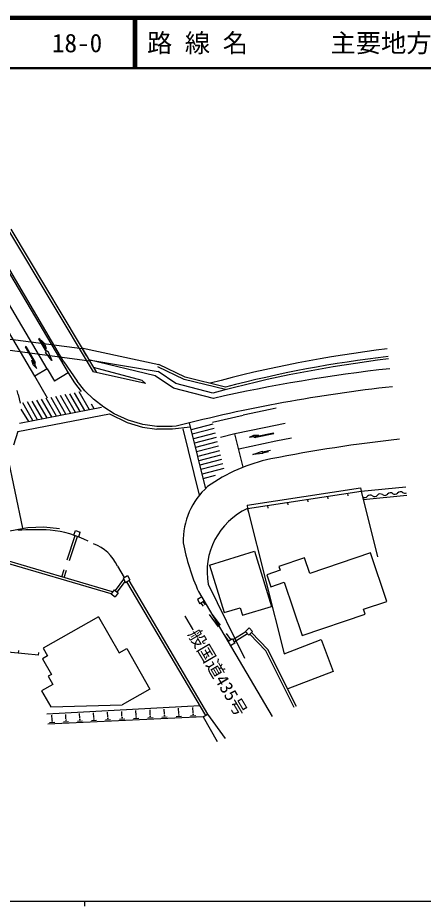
# Model space of a CAD drawing. Units: millimetres, scale not verified. Extents: x 40000 to 680000, y 20000 to 380000.
# Drawn here: x 154765 to 235096, y 204000 to 380000 of the extents above; entities that cross this region are included whole.
import ezdxf
from ezdxf.enums import TextEntityAlignment as Align

# ---------------------------------------------------------------- set-up
doc = ezdxf.new("R2010")
doc.units = ezdxf.units.MM
doc.header["$LTSCALE"] = 1000
for name, color, linetype, lineweight in [('M-BGD', 7, 'Continuous', 25), ('M-TTL', 2, 'Continuous', 140), ('M-TTL-BAND', 7, 'Continuous', 25), ('M-TTL-LINE', 7, 'Continuous', 50)]:
    doc.layers.add(name, color=color, linetype=linetype, lineweight=lineweight)
doc.layers.add('M-TTL-TXT', color=7, linetype='Continuous')
doc.styles.add('ＭＳ ゴシック', font='')
doc.styles.get('ＭＳ ゴシック').set_extended_font_data('MS Gothic')

msp = doc.modelspace()

# ---------------------------------------------------------------- linework, layer by layer
at = {"layer": 'M-BGD'}
for p, q in [((153359, 338107), (170367, 309711)), ((152928, 337853), (169693, 309862)), ((149331, 335732), (164739, 309636)), ((163892, 311875), (149698, 335949)), ((158128, 308983), (144179, 332695)), ((160595, 310443), (146601, 334123)), ((143364, 317671), (167533, 314453)), ((169003, 311987), (144805, 315209)), ((159020, 316456), (158891, 316379)), ((158891, 316379), (160412, 313800)), ((159020, 316456), (159705, 315295)), ((160146, 315381), (159424, 316114)), ((159893, 315319), (159424, 316114)), ((159705, 315295), (159893, 315319)), ((159781, 315166), (159969, 315190)), ((160541, 313876), (159781, 315166)), ((160438, 314395), (159969, 315190)), ((160438, 314395), (160146, 315381)), ((156373, 314895), (156246, 314822)), ((156246, 314822), (158085, 311646)), ((156373, 314895), (158212, 311719)), ((160412, 313800), (160262, 313711)), ((161491, 312118), (160262, 313711)), ((160692, 313965), (160541, 313876)), ((160692, 313965), (161491, 312118)), ((168327, 313120), (167375, 314718)), ((167419, 314617), (182711, 311294)), ((157848, 311226), (157569, 312195)), ((157998, 311454), (157569, 312195)), ((163892, 311875), (166517, 307999)), ((182018, 309073), (168839, 312262)), ((168839, 312262), (182582, 309899)), ((158550, 310502), (157848, 311226)), ((158550, 310502), (158121, 311243)), ((160595, 310443), (158128, 308984)), ((160595, 310443), (162012, 308020)), ((180090, 307520), (169693, 309862)), ((179416, 308138), (169764, 310718)), ((187762, 308320), (182495, 310843)), ((186059, 307525), (182582, 309899)), ((187931, 308793), (182711, 311294)), ((160668, 304674), (158128, 308983)), ((164738, 309637), (162012, 308021)), ((164739, 309636), (166023, 307655)), ((180090, 307520), (179416, 308138)), ((185642, 306599), (182018, 309073)), ((195937, 306330), (187762, 308320)), ((195933, 306846), (187931, 308793)), ((166023, 307655), (167346, 305957)), ((168051, 306087), (166517, 307999)), ((193569, 304598), (185642, 306599)), ((193429, 305665), (186059, 307525)), ((154860, 305383), (154656, 306158)), ((154860, 305383), (155257, 303638)), ((162443, 301095), (160421, 304626)), ((163378, 301275), (161355, 304806)), ((164312, 301454), (162289, 304985)), ((165247, 301633), (163224, 305165)), ((166181, 301812), (164158, 305344)), ((167116, 301992), (165092, 305524)), ((168050, 302171), (166027, 305703)), ((168985, 302350), (166961, 305883)), ((169790, 304464), (168051, 306087)), ((171376, 302777), (155127, 299645)), ((157770, 300199), (155754, 303720)), ((158705, 300378), (156687, 303901)), ((159639, 300558), (157620, 304082)), ((160574, 300737), (158554, 304264)), ((161509, 300916), (159487, 304445)), ((169917, 302533), (169394, 303447)), ((171797, 302853), (169790, 304464)), ((173864, 301546), (171797, 302853)), ((154796, 298062), (172913, 301518)), ((155387, 302492), (156859, 300024)), ((172913, 301518), (176434, 299815)), ((176638, 300292), (173864, 301546)), ((193343, 299861), (199428, 301279)), ((204754, 302425), (199428, 301279)), ((205962, 302657), (204754, 302425)), ((176434, 299815), (179454, 298903)), ((179569, 299408), (176638, 300292)), ((182309, 299013), (179569, 299408)), ((188739, 299735), (191937, 286710)), ((193429, 299492), (189127, 298371)), ((207772, 299621), (203582, 298772)), ((154796, 298062), (153906, 295365)), ((179454, 298903), (182304, 298514)), ((185403, 298502), (182304, 298514)), ((185356, 299002), (182309, 299013)), ((186124, 299083), (185356, 299002)), ((188952, 298868), (185403, 298502)), ((187477, 298597), (190725, 285400)), ((193644, 298616), (189343, 297495)), ((193860, 297740), (189558, 296619)), ((197801, 297554), (194942, 296856)), ((203582, 298772), (197801, 297554)), ((199431, 290974), (197801, 297554)), ((205440, 297716), (201868, 296986)), ((205469, 297574), (201898, 296843)), ((205469, 297574), (205440, 297716)), ((194076, 296863), (189773, 295742)), ((194291, 295987), (189988, 294866)), ((205874, 296119), (198542, 294562)), ((200644, 296910), (201548, 297342)), ((200644, 296910), (201477, 297080)), ((201548, 297342), (202549, 297299)), ((201715, 297129), (202549, 297299)), ((209010, 296714), (205874, 296119)), ((194507, 295111), (190204, 293990)), ((194722, 294235), (190419, 293113)), ((201334, 293496), (203232, 294150)), ((203268, 293979), (203232, 294150)), ((204839, 294310), (203268, 293979)), ((203299, 293833), (204444, 294074)), ((155748, 278876), (152742, 293434)), ((194938, 293358), (190634, 292237)), ((195153, 292482), (190850, 291361)), ((203335, 293663), (201334, 293496)), ((203335, 293663), (203299, 293833)), ((195369, 291606), (191065, 290484)), ((195584, 290730), (191280, 289608)), ((191491, 288749), (193913, 289377)), ((200191, 283468), (222679, 286909)), ((222679, 286909), (222785, 286217)), ((222785, 286217), (231636, 287109)), ((200297, 282776), (222785, 286217)), ((216113, 285196), (216188, 284702)), ((220067, 285801), (220142, 285307)), ((222785, 286217), (226068, 273184)), ((223198, 284577), (231859, 285450)), ((200191, 283468), (200297, 282776)), ((204251, 283381), (204326, 282886)), ((208205, 283986), (208280, 283491)), ((212159, 284591), (212234, 284096)), ((200297, 282776), (200372, 282281)), ((200297, 282776), (207538, 254024)), ((146199, 276990), (155615, 278856)), ((155615, 278856), (156755, 279034)), ((156755, 279034), (159899, 279172)), ((159899, 279172), (163038, 278836)), ((165880, 277486), (166187, 278437)), ((166187, 278437), (167139, 278130)), ((166831, 277178), (167139, 278130)), ((164567, 272610), (166120, 277415)), ((165043, 272456), (166594, 277255)), ((165880, 277486), (166831, 277178)), ((166104, 277368), (166118, 277409)), ((166580, 277214), (166594, 277255)), ((173259, 265908), (142485, 274889)), ((173550, 266296), (142632, 275375)), ((192742, 271596), (201670, 274323)), ((201670, 274323), (205010, 263385)), ((211604, 272995), (206503, 271268)), ((212648, 269910), (211604, 272995)), ((224657, 273975), (212648, 269910)), ((227902, 264390), (224657, 273975)), ((174500, 271373), (175832, 269114)), ((192742, 271596), (195625, 262156)), ((206503, 271268), (206745, 270553)), ((163490, 269280), (163952, 270707)), ((163966, 269126), (164427, 270553)), ((175616, 268987), (176478, 269495)), ((176478, 269495), (176986, 268634)), ((206745, 270553), (204109, 269660)), ((204109, 269660), (204911, 267291)), ((175733, 268790), (174059, 266558)), ((176008, 268323), (174459, 266258)), ((175616, 268987), (176124, 268126)), ((176124, 268126), (176986, 268634)), ((176340, 268253), (191955, 241766)), ((176770, 268507), (192386, 242020)), ((192511, 267774), (199659, 253126)), ((204911, 267291), (207547, 268183)), ((207547, 268183), (211116, 257638)), ((173859, 266708), (173259, 265908)), ((173259, 265908), (174059, 265308)), ((173859, 266708), (174659, 266108)), ((174659, 266108), (174059, 265308)), ((190596, 266320), (205173, 241595)), ((191213, 265274), (190351, 264766)), ((190351, 264766), (190859, 263904)), ((191720, 264412), (190859, 263904)), ((191587, 263409), (191115, 264056)), ((191991, 263703), (191519, 264350)), ((223285, 262827), (227902, 264390)), ((195625, 262156), (198817, 263131)), ((198817, 263131), (199275, 261633)), ((199275, 261633), (205010, 263385)), ((223610, 261867), (223285, 262827)), ((170763, 261350), (159768, 255110)), ((170763, 261350), (174840, 254168)), ((194532, 259368), (192765, 261793)), ((194936, 259663), (193169, 262087)), ((211116, 257638), (223610, 261867)), ((199862, 258437), (200584, 259128)), ((201276, 258406), (200584, 259128)), ((196594, 256540), (195710, 257752)), ((196998, 256835), (196115, 258047)), ((199959, 258336), (197404, 256742)), ((200312, 257966), (197658, 256311)), ((200553, 257714), (199862, 258437)), ((200553, 257714), (201276, 258406)), ((203890, 254586), (200733, 257887)), ((204303, 254878), (201095, 258233)), ((197283, 256946), (196422, 256438)), ((197791, 256085), (196930, 255577)), ((197283, 256946), (197791, 256085)), ((207538, 254024), (214867, 256814)), ((214867, 256814), (217281, 250471)), ((158897, 253766), (146813, 254922)), ((154915, 254147), (154963, 254644)), ((158897, 253766), (158945, 254263)), ((160634, 253584), (159661, 253031)), ((159768, 255110), (160634, 253584)), ((174840, 254168), (176346, 255023)), ((176346, 255023), (180903, 246993)), ((209558, 243367), (203890, 254586)), ((210004, 243592), (204303, 254878)), ((159661, 253031), (161424, 249924)), ((161424, 249924), (160781, 249559)), ((217281, 250471), (208263, 247039)), ((160781, 249559), (161721, 247904)), ((161721, 247904), (159499, 246642)), ((159499, 246642), (161293, 243483)), ((180903, 246993), (175451, 243898)), ((190826, 243681), (160496, 242048)), ((161293, 243483), (175451, 243898)), ((181011, 241910), (180965, 242900)), ((183829, 242048), (183782, 243051)), ((186656, 242187), (186608, 243204)), ((189492, 242326), (189444, 243356)), ((191525, 241512), (160710, 240064)), ((161557, 240955), (161515, 241852)), ((164308, 241090), (164265, 242001)), ((167068, 241226), (167025, 242149)), ((167100, 241227), (167036, 241224)), ((169838, 241362), (169794, 242298)), ((169870, 241363), (169806, 241360)), ((172761, 241193), (172502, 241180)), ((172617, 241498), (172572, 242448)), ((172649, 241499), (172584, 241496)), ((175551, 241327), (175289, 241314)), ((175406, 241635), (175360, 242598)), ((175438, 241636), (175373, 241633)), ((178762, 241163), (177705, 241113)), ((178351, 241461), (178086, 241449)), ((178204, 241772), (178158, 242749)), ((178237, 241774), (178171, 241770)), ((181575, 241295), (180508, 241245)), ((181160, 241596), (180893, 241584)), ((181045, 241911), (180978, 241908)), ((184397, 241428), (183321, 241377)), ((183978, 241731), (183709, 241719)), ((183862, 242050), (183795, 242046)), ((187229, 241561), (186143, 241510)), ((186807, 241867), (186535, 241855)), ((186690, 242188), (186622, 242185)), ((190071, 241694), (188975, 241643)), ((189645, 242004), (189371, 241991)), ((189527, 242327), (189458, 242324)), ((191525, 241512), (192386, 242020)), ((191525, 241512), (194254, 236642)), ((192386, 242020), (195871, 237223)), ((162085, 240379), (161085, 240332)), ((161696, 240661), (161446, 240649)), ((161588, 240957), (161526, 240954)), ((164841, 240508), (163832, 240461)), ((164448, 240793), (164196, 240781)), ((164339, 241092), (164276, 241089)), ((167606, 240638), (166587, 240590)), ((167210, 240926), (166955, 240914)), ((170381, 240769), (169353, 240720)), ((169981, 241059), (169724, 241047)), ((173165, 240900), (172127, 240851)), ((175959, 241031), (174911, 240982))]:
    msp.add_line(p, q, dxfattribs=at)
for centre, radius, start, end in [((257043, 70926), 245206, 96.8074, 105.16889), ((157903, 311613), 185, 300.95361, 10.26743), ((157810, 311549), 436, 315.34585, 22.97106), ((257043, 70926), 243206, 96.80061, 105.1629), ((257043, 70926), 243706, 96.80232, 104.52202), ((262012, 4966), 307350, 96.25899, 102.86682), ((262012, 4966), 303750, 96.2427, 104.46778), ((201864, 297276), 433, 206.82801, 274.45321), ((201895, 297168), 184, 192.43576, 261.74958), ((262012, 4966), 293250, 96.19289, 101.2339), ((211395, 260752), 32504, 101.55817, 125.79849), ((201674, 276479), 14123, 131.13924, 181.87307), ((223507, 285675), 725, 232.60871, 319.81435), ((224615, 284739), 725, 52.60871, 139.81435), ((225495, 285891), 725, 232.60871, 319.81435), ((226603, 284955), 725, 52.60871, 139.81435), ((227484, 286108), 725, 232.60871, 319.81435), ((228591, 285172), 725, 52.60871, 139.81435), ((229472, 286324), 725, 232.60871, 319.81435), ((230580, 285388), 725, 52.60871, 139.81435), ((231460, 286540), 725, 232.60871, 297.81031), ((205985, 270302), 13709, 114.51315, 190.62545), ((158297, 215521), 63066, 87.38009, 93.20903), ((158670, 255739), 22920, 63.92866, 83.71257), ((166966, 268054), 8232, 23.77396, 70.1775), ((227041, 283061), 40106, 190.11459, 204.67116)]:
    msp.add_arc(centre, radius, start, end, dxfattribs=at)
at = {"layer": 'M-TTL'}
msp.add_line((680000, 380000), (40000, 380000), dxfattribs=at)
at = {"layer": 'M-TTL-BAND'}
for p, q in [((40000, 205000), (579000, 205000)), ((168000, 205000), (168000, 204000))]:
    msp.add_line(p, q, dxfattribs=at)
at = {"layer": 'M-TTL-LINE'}
for p, q in [((177750, 380000), (177750, 370000)), ((178250, 380000), (178250, 370000)), ((40000, 370000), (680000, 370000))]:
    msp.add_line(p, q, dxfattribs=at)

# ---------------------------------------------------------------- texts
at = {"layer": 'M-BGD', "style": 'ＭＳ ゴシック'}
msp.add_text('一般国道435号', height=2566, rotation=300.523, dxfattribs=at).set_placement((193504, 251804), align=Align.MIDDLE_CENTER)
at = {"layer": 'M-TTL-TXT', "style": 'ＭＳ ゴシック'}
for s, p in [('18-0', (161521, 375000)), ('路 線 名', (180380, 375000)), ('主要地方道小郡三隅線', (216734, 375000))]:
    msp.add_text(s, height=3666, dxfattribs=at).set_placement(p, align=Align.MIDDLE_LEFT)

doc.saveas('drawing.dxf')
